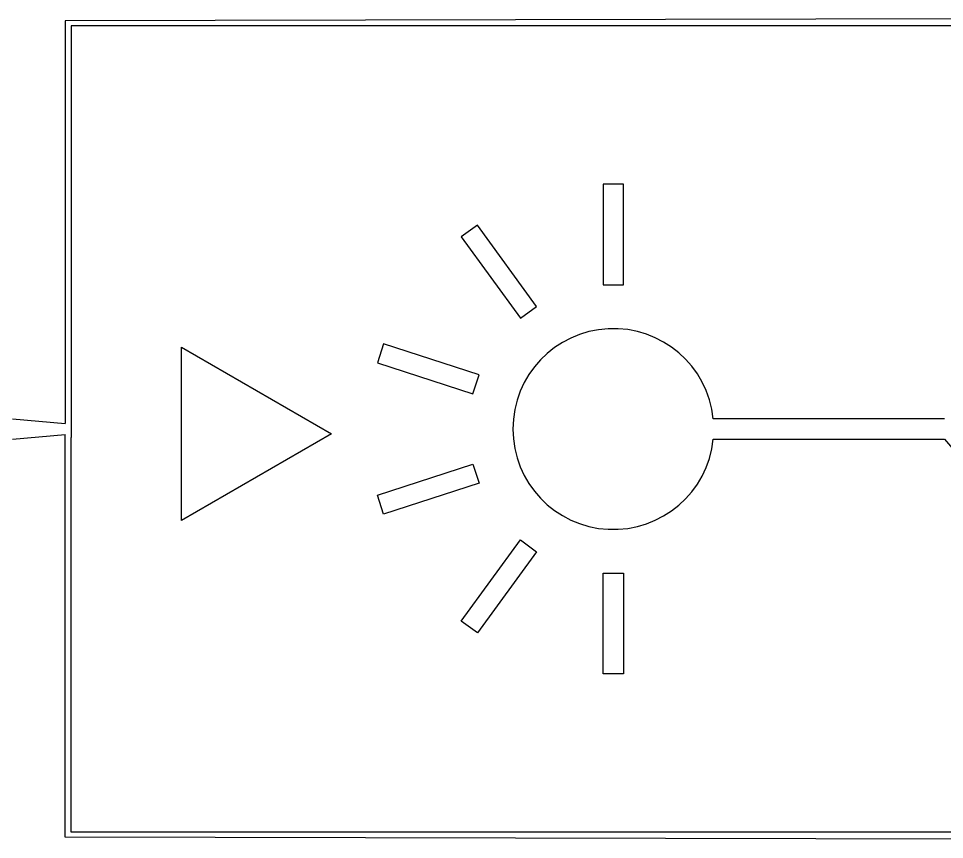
# Model space of a CAD drawing. Header units: millimetres. Extents: x 2102 to 86502, y 1818 to 64568.
# Drawn here: x 15405 to 22318, y 54507 to 60639 of the extents above; entities that cross this region are included whole.
import ezdxf

# ---------------------------------------------------------------- set-up
doc = ezdxf.new("R2010")
doc.units = ezdxf.units.MM
doc.layers.add('Layer-2', color=3, linetype='Continuous')

msp = doc.modelspace()

# ---------------------------------------------------------------- linework, layer by layer
at = {"layer": 'Layer-2'}
for p, q in [((23498.4, 60638.7), (15752.1, 60621)), ((15752.1, 60621), (15752.1, 57613.2)), ((23434, 60584.3), (15797.5, 60584.3)), ((15797.5, 60584.3), (15797.5, 57510.1)), ((19921.1, 59400.6), (19771.1, 59400.6)), ((19771.1, 59400.6), (19771.1, 58650.6)), ((19921.1, 58650.6), (19921.1, 59400.6)), ((18832.5, 59095.6), (18711.1, 59007.4)), ((19273.3, 58488.8), (18832.5, 59095.6)), ((18711.1, 59007.4), (19151.9, 58400.7)), ((19771.1, 58650.6), (19921.1, 58650.6)), ((19151.9, 58400.7), (19273.3, 58488.8)), ((16620.7, 56889.6), (16620.7, 58185.1)), ((16620.7, 58185.1), (17742.6, 57537.4)), ((18131, 58209), (18084.6, 58066.3)), ((18844.3, 57977.2), (18131, 58209)), ((18084.6, 58066.3), (18797.9, 57834.5)), ((18797.9, 57834.5), (18844.3, 57977.2)), ((15360.3, 57648), (15752.1, 57613.2)), ((22318.5, 57647.8), (20592.3, 57647.8)), ((15360.3, 57498), (15752.1, 57532.7)), ((15752.1, 54525), (15752.1, 57532.7)), ((17742.6, 57537.4), (16620.7, 56889.6)), ((15797.5, 54561.6), (15797.5, 57510.1)), ((20592.3, 57497.8), (22318.5, 57497.8)), ((22318.5, 57497.8), (23228.2, 56424.3)), ((18084.6, 57079.4), (18797.9, 57311.1)), ((18797.9, 57311.1), (18844.3, 57168.5)), ((18844.3, 57168.5), (18131, 56936.7)), ((18131, 56936.7), (18084.6, 57079.4)), ((18711.1, 56138.2), (19151.9, 56745)), ((19151.9, 56745), (19273.3, 56656.8)), ((19273.3, 56656.8), (18832.5, 56050.1)), ((19771.1, 56495.1), (19921.1, 56495.1)), ((19771.1, 55745.1), (19771.1, 56495.1)), ((19921.1, 56495.1), (19921.1, 55745.1)), ((18832.5, 56050.1), (18711.1, 56138.2)), ((19921.1, 55745.1), (19771.1, 55745.1)), ((23434, 54561.6), (15797.5, 54561.6)), ((23498.4, 54507.2), (15752.1, 54525))]:
    msp.add_line(p, q, dxfattribs=at)
msp.add_arc((19846.1, 57572.8), 750, 5.73917, 354.26083, dxfattribs=at)

doc.saveas('drawing.dxf')
